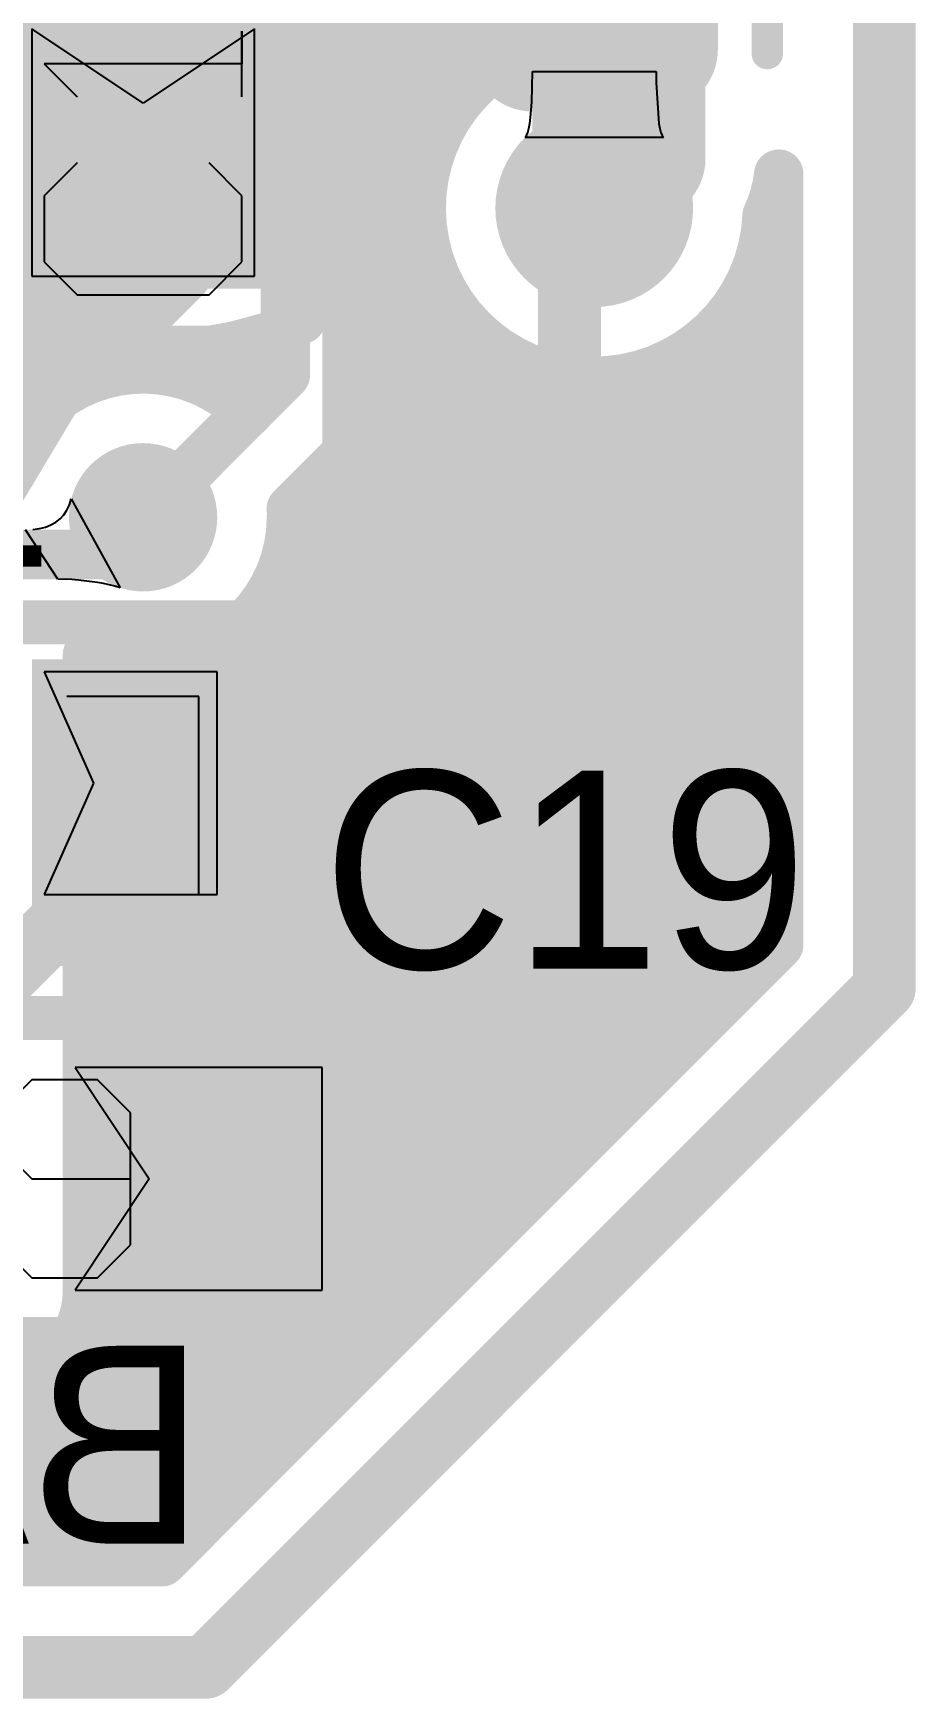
# Model space of a CAD drawing. Header units: millimetres. Extents: x 102.9 to 127.1, y 44.5 to 70.5.
# Drawn here: x 123.53 to 127.1, y 44.5 to 51.23 of the extents above; entities that cross this region are included whole.
import ezdxf

# ---------------------------------------------------------------- set-up
doc = ezdxf.new("R2010")
doc.units = ezdxf.units.MM
for name, color, linetype in [('BottomLayer', 5, 'Continuous'), ('BottomOverlay', 54, 'Continuous'), ('KeepOutLayer', 6, 'Continuous'), ('Mechanical3', 76, 'Continuous'), ('MultiLayer', 9, 'Continuous'), ('TopLayer', 1, 'Continuous'), ('TopOverlay', 2, 'Continuous'), ('TopPaste', 8, 'Continuous'), ('TopSolder', 216, 'Continuous'), ('ViaHoleLayer', 16, 'Continuous')]:
    doc.layers.add(name, color=color, linetype=linetype)

# ---------------------------------------------------------------- blocks, each defined once
blk = doc.blocks.new('3034_TR_B_12')
at = {"layer": 'BottomOverlay'}
for points, const_width in [([(10, -0.1, 1), (-10, -0.1, 1)], 0.2), ([(-10.7635, 5, 1), (-10.6365, 5, 1)], 0.127), ([(-10.7635, 5, 1), (-10.6365, 5, 1)], 0.127)]:
    blk.add_lwpolyline(points, format="xyb", close=True, dxfattribs=dict(at, const_width=const_width))
at = {"layer": 'BottomOverlay', "const_width": 0.254}
for points in [[(-7.8, 7.9), (-10.7, 5)], [(-10.7, 5), (-10.7, 3)]]:
    blk.add_lwpolyline(points, dxfattribs=at)
blk = doc.blocks.new('SOD323_14')
at = {"layer": 'TopLayer', "const_width": 0.2}
for points in [[(-1.316, 0.25, 1), (-1.116, 0.25, 1)], [(-0.916, 0.25, 1), (-0.716, 0.25, 1)], [(0.716, 0.25, 1), (0.916, 0.25, 1)], [(1.116, 0.25, 1), (1.316, 0.25, 1)], [(-1.316, -0.25, 1), (-1.116, -0.25, 1)], [(-0.916, -0.25, 1), (-0.716, -0.25, 1)], [(0.716, -0.25, 1), (0.916, -0.25, 1)], [(1.116, -0.25, 1), (1.316, -0.25, 1)]]:
    blk.add_lwpolyline(points, format="xyb", close=True, dxfattribs=at)
at = {"layer": 'TopLayer'}
for points in [[(-1.216, -0.45), (-0.816, -0.45), (-1.216, 0.45), (-0.816, 0.45)], [(0.816, -0.45), (1.216, -0.45), (0.816, 0.45), (1.216, 0.45)], [(-1.416, -0.25), (-0.616, -0.25), (-1.416, 0.25), (-0.616, 0.25)], [(0.616, -0.25), (1.416, -0.25), (0.616, 0.25), (1.416, 0.25)]]:
    blk.add_solid(points, dxfattribs=at)
at = {"layer": 'TopOverlay', "const_width": 0.127}
for points in [[(-1.6, -0.7), (-1.6, 0.7)], [(-0.8, 0.7), (-1.6, 0.7)], [(1.5, 0.7), (0.6, 0.7)], [(1.6, 0.6), (1.5, 0.7)], [(1.6, -0.6), (1.6, 0.6)], [(1.5, -0.7), (1.6, -0.6)], [(-0.8, -0.7), (-1.6, -0.7)], [(1.5, -0.7), (0.6, -0.7)]]:
    blk.add_lwpolyline(points, dxfattribs=at)
at = {"layer": 'TopOverlay', "const_width": 0.0635}
for points in [[(-1.6317, 0.7, 1), (-1.5682, 0.7, 1)], [(-1.6317, 0.7, 1), (-1.5682, 0.7, 1)], [(-0.8318, 0.7, 1), (-0.7683, 0.7, 1)], [(0.5682, 0.7, 1), (0.6317, 0.7, 1)], [(1.4682, 0.7, 1), (1.5317, 0.7, 1)], [(1.4682, 0.7, 1), (1.5317, 0.7, 1)], [(1.5682, 0.6, 1), (1.6317, 0.6, 1)], [(1.5682, 0.6, 1), (1.6317, 0.6, 1)], [(1.5682, -0.6, 1), (1.6317, -0.6, 1)], [(1.5682, -0.6, 1), (1.6317, -0.6, 1)], [(-1.6317, -0.7, 1), (-1.5682, -0.7, 1)], [(-1.6317, -0.7, 1), (-1.5682, -0.7, 1)], [(-0.8318, -0.7, 1), (-0.7683, -0.7, 1)], [(0.5682, -0.7, 1), (0.6317, -0.7, 1)], [(1.4682, -0.7, 1), (1.5317, -0.7, 1)], [(1.4682, -0.7, 1), (1.5317, -0.7, 1)]]:
    blk.add_lwpolyline(points, format="xyb", close=True, dxfattribs=at)
at = {"layer": 'TopOverlay'}
blk.add_solid([(1.75, -0.737), (2.004, -0.737), (1.75, 0.725), (2.004, 0.725)], dxfattribs=at)
at = {"layer": 'TopPaste', "const_width": 0.2}
for points in [[(-1.316, 0.25, 1), (-1.116, 0.25, 1)], [(-0.916, 0.25, 1), (-0.716, 0.25, 1)], [(0.716, 0.25, 1), (0.916, 0.25, 1)], [(1.116, 0.25, 1), (1.316, 0.25, 1)], [(-1.316, -0.25, 1), (-1.116, -0.25, 1)], [(-0.916, -0.25, 1), (-0.716, -0.25, 1)], [(0.716, -0.25, 1), (0.916, -0.25, 1)], [(1.116, -0.25, 1), (1.316, -0.25, 1)]]:
    blk.add_lwpolyline(points, format="xyb", close=True, dxfattribs=at)
at = {"layer": 'TopPaste'}
for points in [[(-1.216, -0.45), (-0.816, -0.45), (-1.216, 0.45), (-0.816, 0.45)], [(0.816, -0.45), (1.216, -0.45), (0.816, 0.45), (1.216, 0.45)], [(-1.416, -0.25), (-0.616, -0.25), (-1.416, 0.25), (-0.616, 0.25)], [(0.616, -0.25), (1.416, -0.25), (0.616, 0.25), (1.416, 0.25)]]:
    blk.add_solid(points, dxfattribs=at)
at = {"layer": 'TopSolder', "const_width": 0.25}
for points in [[(-1.341, 0.25, 1), (-1.091, 0.25, 1)], [(-0.941, 0.25, 1), (-0.691, 0.25, 1)], [(0.691, 0.25, 1), (0.941, 0.25, 1)], [(1.091, 0.25, 1), (1.341, 0.25, 1)], [(-1.341, -0.25, 1), (-1.091, -0.25, 1)], [(-0.941, -0.25, 1), (-0.691, -0.25, 1)], [(0.691, -0.25, 1), (0.941, -0.25, 1)], [(1.091, -0.25, 1), (1.341, -0.25, 1)]]:
    blk.add_lwpolyline(points, format="xyb", close=True, dxfattribs=at)
at = {"layer": 'TopSolder'}
for points in [[(-1.216, -0.5), (-0.816, -0.5), (-1.216, 0.5), (-0.816, 0.5)], [(0.816, -0.5), (1.216, -0.5), (0.816, 0.5), (1.216, 0.5)], [(-1.466, -0.25), (-0.566, -0.25), (-1.466, 0.25), (-0.566, 0.25)], [(0.566, -0.25), (1.466, -0.25), (0.566, 0.25), (1.466, 0.25)]]:
    blk.add_solid(points, dxfattribs=at)
blk = doc.blocks.new('L0603_25')
at = {"layer": 'Mechanical3'}
for p, q in [((-1.05, 0.4497), (-1.05, -0.35)), ((-0.117, 0.4497), (-0.2503, 0.3165)), ((-0.117, -0.35), (-0.117, 0.4497)), ((-1.05, -0.35), (-0.5168, -0.35)), ((-0.2503, -0.35), (0.0163, -0.35)), ((0.0163, -0.35), (-0.117, -0.35))]:
    blk.add_line(p, q, dxfattribs=at)
at = {"layer": 'TopLayer'}
for points in [[(-1.125, -0.45), (-0.425, -0.45), (-1.125, 0.45), (-0.425, 0.45)], [(1.1244, 0.45), (0.4244, 0.45), (1.1244, -0.45), (0.4244, -0.45)]]:
    blk.add_solid(points, dxfattribs=at)
at = {"layer": 'TopOverlay', "const_width": 0.178}
for points in [[(-1.325, 0.65), (-1.325, -0.65)], [(1.325, 0.65), (-1.325, 0.65)], [(1.325, 0.65), (1.325, -0.65)], [(1.325, -0.65), (-1.325, -0.65)]]:
    blk.add_lwpolyline(points, dxfattribs=at)
at = {"layer": 'TopOverlay', "const_width": 0.089}
for points in [[(-1.3695, 0.65, 1), (-1.2805, 0.65, 1)], [(-1.3695, 0.65, 1), (-1.2805, 0.65, 1)], [(1.2805, 0.65, 1), (1.3695, 0.65, 1)], [(1.2805, 0.65, 1), (1.3695, 0.65, 1)], [(-1.3695, -0.65, 1), (-1.2805, -0.65, 1)], [(-1.3695, -0.65, 1), (-1.2805, -0.65, 1)], [(1.2805, -0.65, 1), (1.3695, -0.65, 1)], [(1.2805, -0.65, 1), (1.3695, -0.65, 1)]]:
    blk.add_lwpolyline(points, format="xyb", close=True, dxfattribs=at)
at = {"layer": 'TopPaste'}
for p, q in [((-1.125, 0.45), (-1.125, -0.45)), ((-0.425, 0.45), (-1.125, 0.45)), ((-0.625, 0), (-0.425, 0.45)), ((1.1244, 0.45), (0.4244, 0.45)), ((0.4244, 0.45), (0.6244, 0)), ((1.1244, -0.45), (1.1244, 0.45)), ((-0.425, -0.45), (-0.625, 0)), ((0.6244, 0), (0.4244, -0.45)), ((-1.125, -0.45), (-0.425, -0.45)), ((0.4244, -0.45), (1.1244, -0.45))]:
    blk.add_line(p, q, dxfattribs=at)
at = {"layer": 'TopSolder'}
for points in [[(-1.175, -0.5), (-0.375, -0.5), (-1.175, 0.5), (-0.375, 0.5)], [(1.1744, 0.5), (0.3744, 0.5), (1.1744, -0.5), (0.3744, -0.5)]]:
    blk.add_solid(points, dxfattribs=at)
blk = doc.blocks.new('CC0603_27')
at = {"layer": 'Mechanical3'}
for p, q in [((-1.2917, 0.3997), (-1.425, 0.2665)), ((-1.0251, 0.3997), (-1.2917, 0.3997)), ((-0.8918, 0.2665), (-1.0251, 0.3997)), ((-0.492, 0.3997), (-0.6253, 0.2665)), ((-0.492, -0.4), (-0.492, 0.3997)), ((0.1745, 0.3997), (0.0412, 0.2665)), ((0.4411, 0.3997), (0.1745, 0.3997)), ((0.5744, 0.2665), (0.4411, 0.3997)), ((-1.425, 0.2665), (-1.425, -0.2667)), ((0.0412, 0.2665), (0.0412, 0.1332)), ((0.5744, -0.2667), (0.5744, 0.2665)), ((0.0412, 0.1332), (0.1745, -0.0001)), ((0.1745, -0.0001), (0.5744, -0.0001)), ((-1.425, -0.2667), (-1.2917, -0.4)), ((-1.0251, -0.4), (-0.8918, -0.2667)), ((0.0412, -0.2667), (0.1745, -0.4)), ((0.4411, -0.4), (0.5744, -0.2667)), ((-1.2917, -0.4), (-1.0251, -0.4)), ((-0.6253, -0.4), (-0.3587, -0.4)), ((-0.3587, -0.4), (-0.492, -0.4)), ((0.1745, -0.4), (0.4411, -0.4))]:
    blk.add_line(p, q, dxfattribs=at)
at = {"layer": 'TopLayer'}
for points in [[(-1.35, -0.45), (-0.35, -0.45), (-1.35, 0.45), (-0.35, 0.45)], [(1.35, 0.45), (0.35, 0.45), (1.35, -0.45), (0.35, -0.45)]]:
    blk.add_solid(points, dxfattribs=at)
at = {"layer": 'TopOverlay', "const_width": 0.178}
for points in [[(-1.5329, -0.6469, -0.201181), (-1.5318, 0.6496)], [(1.5336, 0.6496, -0.201181), (1.5347, -0.6469)]]:
    blk.add_lwpolyline(points, format="xyb", dxfattribs=at)
at = {"layer": 'TopOverlay', "const_width": 0.089}
for points in [[(-1.5763, 0.6496, 1), (-1.4873, 0.6496, 1)], [(-1.5695, 0.65, 1), (-1.4805, 0.65, 1)], [(1.4805, 0.65, 1), (1.5695, 0.65, 1)], [(1.4891, 0.6496, 1), (1.5781, 0.6496, 1)], [(-1.5774, -0.6469, 1), (-1.4884, -0.6469, 1)], [(-1.5676, -0.6477, 1), (-1.4786, -0.6477, 1)], [(1.4804, -0.6477, 1), (1.5694, -0.6477, 1)], [(1.4902, -0.6469, 1), (1.5792, -0.6469, 1)]]:
    blk.add_lwpolyline(points, format="xyb", close=True, dxfattribs=at)
at = {"layer": 'TopOverlay', "const_width": 0.178}
for points in [[(-1.525, 0.65), (1.525, 0.65)], [(-1.5231, -0.6477), (1.5249, -0.6477)]]:
    blk.add_lwpolyline(points, dxfattribs=at)
at = {"layer": 'TopPaste'}
for p, q in [((-1.35, 0.45), (-1.35, -0.45)), ((-0.35, 0.45), (-1.35, 0.45)), ((-0.65, 0), (-0.35, 0.45)), ((1.35, 0.45), (0.35, 0.45)), ((0.35, 0.45), (0.65, 0)), ((1.35, -0.45), (1.35, 0.45)), ((-0.35, -0.45), (-0.65, 0)), ((0.65, 0), (0.35, -0.45)), ((-1.35, -0.45), (-0.35, -0.45)), ((0.35, -0.45), (1.35, -0.45))]:
    blk.add_line(p, q, dxfattribs=at)
at = {"layer": 'TopSolder'}
for points in [[(-1.4, -0.5), (-0.3, -0.5), (-1.4, 0.5), (-0.3, 0.5)], [(1.4, 0.5), (0.3, 0.5), (1.4, -0.5), (0.3, -0.5)]]:
    blk.add_solid(points, dxfattribs=at)
blk = doc.blocks.new('CC0603_33')
at = {"layer": 'Mechanical3'}
for p, q in [((-1.2917, 0.3997), (-1.425, 0.2665)), ((-1.0251, 0.3997), (-1.2917, 0.3997)), ((-0.8918, 0.2665), (-1.0251, 0.3997)), ((-0.492, 0.3997), (-0.6253, 0.2665)), ((-0.492, -0.4), (-0.492, 0.3997)), ((0.0412, 0.2665), (0.1745, 0.3997)), ((0.1745, 0.3997), (0.4411, 0.3997)), ((0.4411, 0.3997), (0.5744, 0.2665)), ((-1.425, 0.2665), (-1.425, -0.2667)), ((0.5744, 0.2665), (0.5744, 0.1332)), ((0.5744, 0.1332), (0.4411, -0.0001)), ((0.4411, -0.0001), (0.3078, -0.0001)), ((0.3078, -0.0001), (0.4411, -0.0001)), ((0.4411, -0.0001), (0.5744, -0.1334)), ((0.5744, -0.1334), (0.5744, -0.2667)), ((-1.425, -0.2667), (-1.2917, -0.4)), ((-1.0251, -0.4), (-0.8918, -0.2667)), ((0.1745, -0.4), (0.0412, -0.2667)), ((0.5744, -0.2667), (0.4411, -0.4)), ((-1.2917, -0.4), (-1.0251, -0.4)), ((-0.6253, -0.4), (-0.3587, -0.4)), ((-0.3587, -0.4), (-0.492, -0.4)), ((0.4411, -0.4), (0.1745, -0.4))]:
    blk.add_line(p, q, dxfattribs=at)
at = {"layer": 'TopLayer'}
for points in [[(-1.35, -0.45), (-0.35, -0.45), (-1.35, 0.45), (-0.35, 0.45)], [(1.35, 0.45), (0.35, 0.45), (1.35, -0.45), (0.35, -0.45)]]:
    blk.add_solid(points, dxfattribs=at)
at = {"layer": 'TopOverlay', "const_width": 0.178}
for points in [[(-1.5329, -0.6469, -0.201181), (-1.5318, 0.6496)], [(1.5336, 0.6496, -0.201181), (1.5347, -0.6469)]]:
    blk.add_lwpolyline(points, format="xyb", dxfattribs=at)
at = {"layer": 'TopOverlay', "const_width": 0.089}
for points in [[(-1.5763, 0.6496, 1), (-1.4873, 0.6496, 1)], [(-1.5695, 0.65, 1), (-1.4805, 0.65, 1)], [(1.4805, 0.65, 1), (1.5695, 0.65, 1)], [(1.4891, 0.6496, 1), (1.5781, 0.6496, 1)], [(-1.5774, -0.6469, 1), (-1.4884, -0.6469, 1)], [(-1.5676, -0.6477, 1), (-1.4786, -0.6477, 1)], [(1.4804, -0.6477, 1), (1.5694, -0.6477, 1)], [(1.4902, -0.6469, 1), (1.5792, -0.6469, 1)]]:
    blk.add_lwpolyline(points, format="xyb", close=True, dxfattribs=at)
at = {"layer": 'TopOverlay', "const_width": 0.178}
for points in [[(-1.525, 0.65), (1.525, 0.65)], [(-1.5231, -0.6477), (1.5249, -0.6477)]]:
    blk.add_lwpolyline(points, dxfattribs=at)
at = {"layer": 'TopPaste'}
for p, q in [((-1.35, 0.45), (-1.35, -0.45)), ((-0.35, 0.45), (-1.35, 0.45)), ((-0.65, 0), (-0.35, 0.45)), ((1.35, 0.45), (0.35, 0.45)), ((0.35, 0.45), (0.65, 0)), ((1.35, -0.45), (1.35, 0.45)), ((-0.35, -0.45), (-0.65, 0)), ((0.65, 0), (0.35, -0.45)), ((-1.35, -0.45), (-0.35, -0.45)), ((0.35, -0.45), (1.35, -0.45))]:
    blk.add_line(p, q, dxfattribs=at)
at = {"layer": 'TopSolder'}
for points in [[(-1.4, -0.5), (-0.3, -0.5), (-1.4, 0.5), (-0.3, 0.5)], [(1.4, 0.5), (0.3, 0.5), (1.4, -0.5), (0.3, -0.5)]]:
    blk.add_solid(points, dxfattribs=at)

msp = doc.modelspace()

# ---------------------------------------------------------------- linework, layer by layer
at = {"layer": 'BottomLayer'}
for points, const_width in [([(124.55, 49.85), (124.55, 57.3407)], 0.2), ([(124.95, 49.85), (124.95, 57.3407)], 0.2), ([(124.15, 50.25), (124.15, 57.175)], 0.2), ([(123.75, 50.4642), (123.75, 57.0093)], 0.2), ([(126, 50.725), (126, 54.8)], 0.5), ([(125.45, 51.1312), (125.45, 52.0054)], 0.2), ([(124.95, 51.1999), (125.45, 51.1999)], 0.2), ([(124.95, 50.9999), (125.2857, 50.9999)], 0.2), ([(125.8, 50.525), (126, 50.725)], 0.5), ([(124.95, 50.7999), (125.1562, 50.7999)], 0.2), ([(126.5464, 47.5468), (126.5464, 50.6625)], 0.2), ([(124.95, 50.5999), (125.104, 50.5999)], 0.2), ([(122.95, 49.6642), (123.75, 50.4642)], 0.2), ([(124.95, 50.3999), (125.1113, 50.3999)], 0.2), ([(123.775, 49.875), (124.15, 50.25)], 0.2), ([(124.95, 50.1999), (125.1801, 50.1999)], 0.2), ([(126.4199, 50.1999), (126.5464, 50.1999)], 0.2), ([(124.95, 49.9999), (125.3371, 49.9999)], 0.2), ([(126.2629, 49.9999), (126.5464, 49.9999)], 0.2), ([(123.35, 49.4985), (123.7265, 49.875)], 0.2), ([(123.7265, 49.875), (123.775, 49.875)], 0.2), ([(123.975, 49.275), (124.55, 49.85)], 0.2), ([(124.9468, 49.7999), (126.5464, 49.7999)], 0.2), ([(124.8622, 49.5999), (126.5464, 49.5999)], 0.2), ([(124.5741, 49.3084), (124.8323, 49.5667)], 0.2), ([(124.6656, 49.3999), (126.5464, 49.3999)], 0.2), ([(124.5703, 49.1999), (126.5464, 49.1999)], 0.2), ([(124.5082, 48.9999), (126.5464, 48.9999)], 0.2), ([(124.3414, 48.7999), (126.5464, 48.7999)], 0.2), ([(123.75, 46.15), (123.75, 48.7188)], 0.2), ([(123.75, 48.5999), (126.5464, 48.5999)], 0.2), ([(123.75, 48.3999), (126.5464, 48.3999)], 0.2), ([(123.75, 48.1999), (126.5464, 48.1999)], 0.2), ([(123.75, 47.9999), (126.5464, 47.9999)], 0.2), ([(123.75, 47.7999), (126.5464, 47.7999)], 0.2), ([(123.75, 47.5999), (126.5464, 47.5999)], 0.2), ([(124.0516, 45.052), (126.5464, 47.5468)], 0.2), ([(123.75, 47.3999), (126.3995, 47.3999)], 0.2), ([(123.75, 47.1999), (126.1995, 47.1999)], 0.2), ([(123.75, 46.9999), (125.9995, 46.9999)], 0.2), ([(123.75, 46.7999), (125.7996, 46.7999)], 0.2), ([(123.75, 46.5999), (125.5996, 46.5999)], 0.2), ([(123.75, 46.3999), (125.3996, 46.3999)], 0.2), ([(123.75, 46.1999), (125.1996, 46.1999)], 0.2), ([(123.7208, 45.9999), (124.9996, 45.9999)], 0.2), ([(123.3356, 45.5699), (123.6323, 45.8667)], 0.2), ([(123.5656, 45.7999), (124.7996, 45.7999)], 0.2), ([(123.3656, 45.5999), (124.5996, 45.5999)], 0.2), ([(122.4087, 45.3999), (124.3996, 45.3999)], 0.2), ([(122.4249, 45.1999), (124.1996, 45.1999)], 0.2), ([(122.3928, 45.052), (124.0516, 45.052)], 0.2)]:
    msp.add_lwpolyline(points, dxfattribs=dict(at, const_width=const_width))
for points, const_width in [([(124.9, 51.1999, 1), (125, 51.1999, 1)], 0.1), ([(125.4, 51.1999, 1), (125.5, 51.1999, 1)], 0.1), ([(125.4, 51.1312, 1), (125.5, 51.1312, 1)], 0.1), ([(125.4, 51.1312, 1), (125.5, 51.1312, 1)], 0.1), ([(124.9, 50.9999, 1), (125, 50.9999, 1)], 0.1), ([(125.2357, 50.9999, 1), (125.3357, 50.9999, 1)], 0.1), ([(125.6, 50.525, 1), (126, 50.525, 1)], 0.4), ([(125.875, 50.725, 1), (126.125, 50.725, 1)], 0.25), ([(125.875, 50.725, 1), (126.125, 50.725, 1)], 0.25), ([(124.9, 50.7999, 1), (125, 50.7999, 1)], 0.1), ([(125.1062, 50.7999, 1), (125.2062, 50.7999, 1)], 0.1), ([(125.675, 50.525, 1), (125.925, 50.525, 1)], 0.25), ([(126.4964, 50.6625, 1), (126.5964, 50.6625, 1)], 0.1), ([(126.4964, 50.6625, 1), (126.5964, 50.6625, 1)], 0.1), ([(126.4964, 50.6625, 1), (126.5964, 50.6625, 1)], 0.1), ([(124.9, 50.5999, 1), (125, 50.5999, 1)], 0.1), ([(125.054, 50.5999, 1), (125.154, 50.5999, 1)], 0.1), ([(126.4493, 50.4944, 1), (126.5493, 50.4944, 1)], 0.1), ([(126.4493, 50.4944, 1), (126.5493, 50.4944, 1)], 0.1), ([(126.4493, 50.4944, 1), (126.5493, 50.4944, 1)], 0.1), ([(123.7, 50.4642, 1), (123.8, 50.4642, 1)], 0.1), ([(123.7, 50.4642, 1), (123.8, 50.4642, 1)], 0.1), ([(124.9, 50.3999, 1), (125, 50.3999, 1)], 0.1), ([(125.0613, 50.3999, 1), (125.1613, 50.3999, 1)], 0.1), ([(124.1, 50.25, 1), (124.2, 50.25, 1)], 0.1), ([(124.1, 50.25, 1), (124.2, 50.25, 1)], 0.1), ([(124.9, 50.1999, 1), (125, 50.1999, 1)], 0.1), ([(125.1301, 50.1999, 1), (125.2301, 50.1999, 1)], 0.1), ([(126.3699, 50.1999, 1), (126.4699, 50.1999, 1)], 0.1), ([(126.4964, 50.1999, 1), (126.5964, 50.1999, 1)], 0.1), ([(124.9, 49.9999, 1), (125, 49.9999, 1)], 0.1), ([(125.2871, 49.9999, 1), (125.3871, 49.9999, 1)], 0.1), ([(126.2129, 49.9999, 1), (126.3129, 49.9999, 1)], 0.1), ([(126.4964, 49.9999, 1), (126.5964, 49.9999, 1)], 0.1), ([(123.6765, 49.875, 1), (123.7765, 49.875, 1)], 0.1), ([(123.6765, 49.875, 1), (123.7765, 49.875, 1)], 0.1), ([(123.725, 49.875, 1), (123.825, 49.875, 1)], 0.1), ([(123.725, 49.875, 1), (123.825, 49.875, 1)], 0.1), ([(124.5, 49.85, 1), (124.6, 49.85, 1)], 0.1), ([(124.5, 49.85, 1), (124.6, 49.85, 1)], 0.1), ([(124.8968, 49.7999, 1), (124.9968, 49.7999, 1)], 0.1), ([(124.9, 49.85, 1), (125, 49.85, 1)], 0.1), ([(124.9, 49.85, 1), (125, 49.85, 1)], 0.1), ([(124.9, 49.85, 1), (125, 49.85, 1)], 0.1), ([(126.4964, 49.7999, 1), (126.5964, 49.7999, 1)], 0.1), ([(124.8122, 49.5999, 1), (124.9122, 49.5999, 1)], 0.1), ([(126.4964, 49.5999, 1), (126.5964, 49.5999, 1)], 0.1), ([(124.7823, 49.5667, 1), (124.8823, 49.5667, 1)], 0.1), ([(124.7823, 49.5667, 1), (124.8823, 49.5667, 1)], 0.1), ([(124.7828, 49.5672, 1), (124.8828, 49.5672, 1)], 0.1), ([(123.825, 49.275, 1), (124.125, 49.275, 1)], 0.3), ([(124.6156, 49.3999, 1), (124.7156, 49.3999, 1)], 0.1), ([(126.4964, 49.3999, 1), (126.5964, 49.3999, 1)], 0.1), ([(123.925, 49.275, 1), (124.025, 49.275, 1)], 0.1), ([(124.5241, 49.3084, 1), (124.6241, 49.3084, 1)], 0.1), ([(124.525, 49.275, 1), (124.625, 49.275, 1)], 0.1), ([(124.5203, 49.1999, 1), (124.6203, 49.1999, 1)], 0.1), ([(126.4964, 49.1999, 1), (126.5964, 49.1999, 1)], 0.1), ([(124.4582, 48.9999, 1), (124.5582, 48.9999, 1)], 0.1), ([(126.4964, 48.9999, 1), (126.5964, 48.9999, 1)], 0.1), ([(124.2914, 48.7999, 1), (124.3914, 48.7999, 1)], 0.1), ([(126.4964, 48.7999, 1), (126.5964, 48.7999, 1)], 0.1), ([(123.7, 48.7188, 1), (123.8, 48.7188, 1)], 0.1), ([(123.7, 48.7188, 1), (123.8, 48.7188, 1)], 0.1), ([(123.7, 48.5999, 1), (123.8, 48.5999, 1)], 0.1), ([(126.4964, 48.5999, 1), (126.5964, 48.5999, 1)], 0.1), ([(123.7, 48.3999, 1), (123.8, 48.3999, 1)], 0.1), ([(126.4964, 48.3999, 1), (126.5964, 48.3999, 1)], 0.1), ([(123.7, 48.1999, 1), (123.8, 48.1999, 1)], 0.1), ([(126.4964, 48.1999, 1), (126.5964, 48.1999, 1)], 0.1), ([(123.7, 47.9999, 1), (123.8, 47.9999, 1)], 0.1), ([(126.4964, 47.9999, 1), (126.5964, 47.9999, 1)], 0.1), ([(123.7, 47.7999, 1), (123.8, 47.7999, 1)], 0.1), ([(126.4964, 47.7999, 1), (126.5964, 47.7999, 1)], 0.1), ([(123.7, 47.5999, 1), (123.8, 47.5999, 1)], 0.1), ([(126.4964, 47.5999, 1), (126.5964, 47.5999, 1)], 0.1), ([(126.4964, 47.5468, 1), (126.5964, 47.5468, 1)], 0.1), ([(126.4964, 47.5468, 1), (126.5964, 47.5468, 1)], 0.1), ([(123.7, 47.3999, 1), (123.8, 47.3999, 1)], 0.1), ([(126.3495, 47.3999, 1), (126.4495, 47.3999, 1)], 0.1), ([(125.3, 47.15, 1), (125.6, 47.15, 1)], 0.3), ([(123.7, 47.1999, 1), (123.8, 47.1999, 1)], 0.1), ([(126.1495, 47.1999, 1), (126.2495, 47.1999, 1)], 0.1), ([(123.7, 46.9999, 1), (123.8, 46.9999, 1)], 0.1), ([(125.9495, 46.9999, 1), (126.0495, 46.9999, 1)], 0.1), ([(123.7, 46.7999, 1), (123.8, 46.7999, 1)], 0.1), ([(125.7496, 46.7999, 1), (125.8496, 46.7999, 1)], 0.1), ([(123.7, 46.5999, 1), (123.8, 46.5999, 1)], 0.1), ([(125.5496, 46.5999, 1), (125.6496, 46.5999, 1)], 0.1), ([(123.7, 46.3999, 1), (123.8, 46.3999, 1)], 0.1), ([(125.3496, 46.3999, 1), (125.4496, 46.3999, 1)], 0.1), ([(123.7, 46.1999, 1), (123.8, 46.1999, 1)], 0.1), ([(125.1496, 46.1999, 1), (125.2496, 46.1999, 1)], 0.1), ([(123.7, 46.15, 1), (123.8, 46.15, 1)], 0.1), ([(123.7, 46.15, 1), (123.8, 46.15, 1)], 0.1), ([(123.7, 46.15, 1), (123.8, 46.15, 1)], 0.1), ([(123.6708, 45.9999, 1), (123.7708, 45.9999, 1)], 0.1), ([(124.9496, 45.9999, 1), (125.0496, 45.9999, 1)], 0.1), ([(123.5823, 45.8667, 1), (123.6823, 45.8667, 1)], 0.1), ([(123.5823, 45.8667, 1), (123.6823, 45.8667, 1)], 0.1), ([(123.5828, 45.8672, 1), (123.6828, 45.8672, 1)], 0.1), ([(123.5156, 45.7999, 1), (123.6156, 45.7999, 1)], 0.1), ([(124.7496, 45.7999, 1), (124.8496, 45.7999, 1)], 0.1), ([(124.5496, 45.5999, 1), (124.6496, 45.5999, 1)], 0.1), ([(124.3496, 45.3999, 1), (124.4496, 45.3999, 1)], 0.1), ([(124.1496, 45.1999, 1), (124.2496, 45.1999, 1)], 0.1), ([(124.0016, 45.052, 1), (124.1016, 45.052, 1)], 0.1), ([(124.0016, 45.052, 1), (124.1016, 45.052, 1)], 0.1)]:
    msp.add_lwpolyline(points, format="xyb", close=True, dxfattribs=dict(at, const_width=const_width))
at = {"layer": 'BottomLayer', "const_width": 0.2}
for points in [[(126.4993, 50.4944, -1.68917), (125.45, 51.1312)], [(126.5464, 50.6625, -0.079853), (126.4993, 50.4944)], [(126.5464, 50.6625, -0.079853), (126.4993, 50.4944)], [(124.95, 49.85, -0.199374), (124.8323, 49.5667)], [(124.95, 49.85, -0.198912), (124.8328, 49.5672)], [(124.575, 49.275, -0.531846), (123.75, 48.7188)], [(123.75, 46.15, -0.199374), (123.6323, 45.8667)], [(123.75, 46.15, -0.198912), (123.6328, 45.8672)]]:
    msp.add_lwpolyline(points, format="xyb", dxfattribs=at)
at = {"layer": 'BottomOverlay', "const_width": 6.9}
msp.add_lwpolyline([(121.475, 54.8, 1), (108.475, 54.8, 1)], format="xyb", close=True, dxfattribs=at)
at = {"layer": 'KeepOutLayer', "const_width": 0.254}
for points in [[(126.9734, 47.3699), (126.9734, 64.1)], [(124.2285, 44.625), (126.9734, 47.3699)], [(105.775, 44.625), (124.2285, 44.625)]]:
    msp.add_lwpolyline(points, dxfattribs=at)
at = {"layer": 'KeepOutLayer', "const_width": 0.127}
for points in [[(126.9099, 47.3699, 1), (127.0369, 47.3699, 1)], [(126.9099, 47.3699, 1), (127.0369, 47.3699, 1)], [(124.165, 44.625, 1), (124.292, 44.625, 1)], [(124.165, 44.625, 1), (124.292, 44.625, 1)]]:
    msp.add_lwpolyline(points, format="xyb", close=True, dxfattribs=at)
at = {"layer": 'MultiLayer'}
for points, const_width in [([(125.6, 50.525, 1), (126, 50.525, 1)], 0.4), ([(123.825, 49.275, 1), (124.125, 49.275, 1)], 0.3), ([(125.3, 47.15, 1), (125.6, 47.15, 1)], 0.3)]:
    msp.add_lwpolyline(points, format="xyb", close=True, dxfattribs=dict(at, const_width=const_width))
at = {"layer": 'TopLayer'}
for p, q in [((125.5473, 50.9536), (125.55, 51.0773)), ((125.55, 51.0773), (126.05, 51.0773)), ((126.05, 51.0773), (126.0503, 51.0319)), ((126.0503, 51.0319), (126.0608, 50.8674)), ((125.5425, 50.892), (125.5473, 50.9536)), ((125.5308, 50.8307), (125.5353, 50.847)), ((125.5353, 50.847), (125.5392, 50.8674)), ((125.5392, 50.8674), (125.5425, 50.892)), ((126.0608, 50.8674), (126.0647, 50.847)), ((126.0647, 50.847), (126.0692, 50.8307)), ((125.52, 50.8107), (125.5257, 50.8186)), ((126.08, 50.8107), (125.52, 50.8107)), ((125.5257, 50.8186), (125.5308, 50.8307)), ((126.0692, 50.8307), (126.0743, 50.8186)), ((126.0743, 50.8186), (126.08, 50.8107)), ((123.6543, 49.2855), (123.6667, 49.3042)), ((123.6667, 49.3042), (123.6767, 49.3254)), ((123.6767, 49.3254), (123.6843, 49.3491)), ((123.6843, 49.3491), (123.8819, 48.9898)), ((123.5287, 49.2256), (123.5557, 49.2294)), ((123.5557, 49.2294), (123.5803, 49.2356)), ((123.5803, 49.2356), (123.6024, 49.2443)), ((123.6024, 49.2443), (123.6222, 49.2556)), ((123.6222, 49.2556), (123.6394, 49.2693)), ((123.6394, 49.2693), (123.6543, 49.2855)), ((123.6301, 49.0244), (123.4993, 49.2244)), ((123.6868, 49.023), (123.6301, 49.0244)), ((123.714, 49.0213), (123.6868, 49.023)), ((123.7907, 49.0119), (123.714, 49.0213)), ((123.8147, 49.0074), (123.7907, 49.0119)), ((123.8603, 48.9964), (123.8147, 49.0074)), ((123.8819, 48.9898), (123.8603, 48.9964))]:
    msp.add_line(p, q, dxfattribs=at)
for points, const_width in [([(124.85, 48.275), (124.85, 52.375)], 0.3), ([(125.8, 50.525), (125.8, 51.366)], 0.5), ([(122.65, 50.75), (123.975, 50.75)], 0.3), ([(123.225, 49.95), (124.4, 49.95)], 0.2), ([(124.4, 49.6985), (124.4, 49.95)], 0.2), ([(122.4779, 49.7999), (123.6844, 49.7999)], 0.2), ([(124.2656, 49.7999), (124.4, 49.7999)], 0.2), ([(122.6779, 49.5999), (123.4706, 49.5999)], 0.2), ([(125.8, 48.525), (125.8, 49.334)], 0.5), ([(123.8244, 49.1244), (123.975, 49.275)], 0.2), ([(122.3756, 49.1244), (123.8244, 49.1244)], 0.2), ([(126.5464, 47.5468), (126.5464, 49.0744)], 0.2), ([(126.422, 48.7999), (126.5464, 48.7999)], 0.2), ([(126.35, 48.525), (126.35, 48.734)], 0.2), ([(125.475, 48.2), (125.8, 48.525)], 0.5), ([(126.35, 48.5999), (126.5464, 48.5999)], 0.2), ([(126.3356, 48.3999), (126.5464, 48.3999)], 0.2), ([(123.925, 48.2), (124.925, 48.2)], 0.5), ([(123.925, 47.425), (123.925, 48.2)], 0.5), ([(124.925, 48.2), (125.475, 48.2)], 0.5), ([(124.85, 48.275), (124.925, 48.2)], 0.3), ([(126.2436, 48.1999), (126.5464, 48.1999)], 0.2), ([(125.8648, 47.8119), (126.1881, 48.1352)], 0.2), ([(126.0527, 47.9999), (126.5464, 47.9999)], 0.2), ([(125.8524, 47.7999), (126.5464, 47.7999)], 0.2), ([(124.575, 47.65), (124.925, 47.65)], 0.2), ([(124.575, 47.5528), (124.575, 47.65)], 0.2), ([(124.925, 47.65), (125.475, 47.65)], 0.2), ([(124.575, 47.5999), (126.5464, 47.5999)], 0.2), ([(123.925, 47.425), (124.2, 47.15)], 0.5), ([(125, 46.0004), (126.5464, 47.5468)], 0.2), ([(124.6899, 47.3999), (126.3995, 47.3999)], 0.2), ([(124.7123, 47.35), (125, 47.35)], 0.2), ([(125, 46.0004), (125, 47.35)], 0.2), ([(124.2, 46.6), (124.2, 47.15)], 0.5), ([(125, 47.1999), (126.1995, 47.1999)], 0.2), ([(125, 46.9999), (125.9995, 46.9999)], 0.2), ([(125, 46.7999), (125.7996, 46.7999)], 0.2), ([(124.2, 45.625), (124.2, 46.6)], 0.2), ([(125, 46.5999), (125.5996, 46.5999)], 0.2), ([(125, 46.3999), (125.3996, 46.3999)], 0.2), ([(125, 46.1999), (125.1996, 46.1999)], 0.2), ([(124.8496, 45.85), (125, 46.0004)], 0.2), ([(123.4, 45.85), (123.8, 45.85)], 0.2), ([(124.5992, 45.5995), (124.8496, 45.85)], 0.2), ([(124.6, 45.85), (124.8496, 45.85)], 0.2), ([(124.6, 45.625), (124.6, 45.85)], 0.2), ([(122.0722, 45.7999), (123.8, 45.7999)], 0.2), ([(123.6615, 45.6522), (123.8, 45.7907)], 0.2), ([(124.6, 45.7999), (124.7996, 45.7999)], 0.2), ([(122.2744, 45.6522), (123.6615, 45.6522)], 0.2), ([(123.8272, 45.2522), (124.2, 45.625)], 0.2), ([(121.8272, 45.2522), (123.8272, 45.2522)], 0.2)]:
    msp.add_lwpolyline(points, dxfattribs=dict(at, const_width=const_width))
for points, const_width in [([(125.675, 51.366, 1), (125.925, 51.366, 1)], 0.25), ([(125.6, 50.525, 1), (126, 50.525, 1)], 0.4), ([(123.9, 50.75, 1), (124.05, 50.75, 1)], 0.15), ([(125.675, 50.525, 1), (125.925, 50.525, 1)], 0.25), ([(124.35, 49.95, 1), (124.45, 49.95, 1)], 0.1), ([(124.35, 49.95, 1), (124.45, 49.95, 1)], 0.1), ([(123.6344, 49.7999, 1), (123.7343, 49.7999, 1)], 0.1), ([(124.2156, 49.7999, 1), (124.3156, 49.7999, 1)], 0.1), ([(124.35, 49.7999, 1), (124.45, 49.7999, 1)], 0.1), ([(124.35, 49.6985, 1), (124.45, 49.6985, 1)], 0.1), ([(124.35, 49.6985, 1), (124.45, 49.6985, 1)], 0.1), ([(123.4206, 49.5999, 1), (123.5206, 49.5999, 1)], 0.1), ([(123.825, 49.275, 1), (124.125, 49.275, 1)], 0.3), ([(125.675, 49.334, 1), (125.925, 49.334, 1)], 0.25), ([(123.925, 49.275, 1), (124.025, 49.275, 1)], 0.1), ([(123.7744, 49.1244, 1), (123.8744, 49.1244, 1)], 0.1), ([(123.7744, 49.1244, 1), (123.8744, 49.1244, 1)], 0.1), ([(126.4964, 49.0744, 1), (126.5964, 49.0744, 1)], 0.1), ([(126.4964, 49.0744, 1), (126.5964, 49.0744, 1)], 0.1), ([(126.372, 48.7999, 1), (126.472, 48.7999, 1)], 0.1), ([(126.4964, 48.7999, 1), (126.5964, 48.7999, 1)], 0.1), ([(126.3, 48.734, 1), (126.4, 48.734, 1)], 0.1), ([(126.3, 48.734, 1), (126.4, 48.734, 1)], 0.1), ([(125.675, 48.525, 1), (125.925, 48.525, 1)], 0.25), ([(125.675, 48.525, 1), (125.925, 48.525, 1)], 0.25), ([(126.3, 48.5999, 1), (126.4, 48.5999, 1)], 0.1), ([(126.4964, 48.5999, 1), (126.5964, 48.5999, 1)], 0.1), ([(126.3, 48.525, 1), (126.4, 48.525, 1)], 0.1), ([(126.3, 48.525, 1), (126.4, 48.525, 1)], 0.1), ([(126.3, 48.525, 1), (126.4, 48.525, 1)], 0.1), ([(126.2856, 48.3999, 1), (126.3856, 48.3999, 1)], 0.1), ([(126.4964, 48.3999, 1), (126.5964, 48.3999, 1)], 0.1), ([(123.8, 48.2, 1), (124.05, 48.2, 1)], 0.25), ([(123.8, 48.2, 1), (124.05, 48.2, 1)], 0.25), ([(124.8, 48.2, 1), (125.05, 48.2, 1)], 0.25), ([(124.8, 48.2, 1), (125.05, 48.2, 1)], 0.25), ([(124.775, 48.275, 1), (124.925, 48.275, 1)], 0.15), ([(124.775, 48.275, 1), (124.925, 48.275, 1)], 0.15), ([(125.35, 48.2, 1), (125.6, 48.2, 1)], 0.25), ([(125.35, 48.2, 1), (125.6, 48.2, 1)], 0.25), ([(124.85, 48.2, 1), (125, 48.2, 1)], 0.15), ([(126.1936, 48.1999, 1), (126.2936, 48.1999, 1)], 0.1), ([(126.4964, 48.1999, 1), (126.5964, 48.1999, 1)], 0.1), ([(126.1381, 48.1352, 1), (126.2381, 48.1352, 1)], 0.1), ([(126.1381, 48.1352, 1), (126.2381, 48.1352, 1)], 0.1), ([(126.1389, 48.1361, 1), (126.2389, 48.1361, 1)], 0.1), ([(126.0027, 47.9999, 1), (126.1027, 47.9999, 1)], 0.1), ([(126.4964, 47.9999, 1), (126.5964, 47.9999, 1)], 0.1), ([(125.8024, 47.7999, 1), (125.9024, 47.7999, 1)], 0.1), ([(125.8139, 47.8111, 1), (125.9139, 47.8111, 1)], 0.1), ([(125.8148, 47.8119, 1), (125.9148, 47.8119, 1)], 0.1), ([(125.8148, 47.8119, 1), (125.9148, 47.8119, 1)], 0.1), ([(126.4964, 47.7999, 1), (126.5964, 47.7999, 1)], 0.1), ([(124.525, 47.65, 1), (124.625, 47.65, 1)], 0.1), ([(124.525, 47.65, 1), (124.625, 47.65, 1)], 0.1), ([(124.875, 47.65, 1), (124.975, 47.65, 1)], 0.1), ([(124.875, 47.65, 1), (124.975, 47.65, 1)], 0.1), ([(125.425, 47.65, 1), (125.525, 47.65, 1)], 0.1), ([(125.425, 47.65, 1), (125.525, 47.65, 1)], 0.1), ([(125.425, 47.65, 1), (125.525, 47.65, 1)], 0.1), ([(124.525, 47.5999, 1), (124.625, 47.5999, 1)], 0.1), ([(126.4964, 47.5999, 1), (126.5964, 47.5999, 1)], 0.1), ([(123.8, 47.425, 1), (124.05, 47.425, 1)], 0.25), ([(123.8, 47.425, 1), (124.05, 47.425, 1)], 0.25), ([(124.525, 47.5528, 1), (124.625, 47.5528, 1)], 0.1), ([(124.5381, 47.5398, 1), (124.6381, 47.5398, 1)], 0.1), ([(124.5389, 47.5389, 1), (124.6389, 47.5389, 1)], 0.1), ([(126.4964, 47.5468, 1), (126.5964, 47.5468, 1)], 0.1), ([(126.4964, 47.5468, 1), (126.5964, 47.5468, 1)], 0.1), ([(124.6399, 47.3999, 1), (124.7399, 47.3999, 1)], 0.1), ([(126.3495, 47.3999, 1), (126.4495, 47.3999, 1)], 0.1), ([(124.6623, 47.35, 1), (124.7623, 47.35, 1)], 0.1), ([(124.6623, 47.35, 1), (124.7623, 47.35, 1)], 0.1), ([(124.6623, 47.35, 1), (124.7623, 47.35, 1)], 0.1), ([(124.95, 47.35, 1), (125.05, 47.35, 1)], 0.1), ([(124.95, 47.35, 1), (125.05, 47.35, 1)], 0.1), ([(125.3, 47.15, 1), (125.6, 47.15, 1)], 0.3), ([(124.075, 47.15, 1), (124.325, 47.15, 1)], 0.25), ([(124.075, 47.15, 1), (124.325, 47.15, 1)], 0.25), ([(124.95, 47.1999, 1), (125.05, 47.1999, 1)], 0.1), ([(126.1495, 47.1999, 1), (126.2495, 47.1999, 1)], 0.1), ([(124.95, 46.9999, 1), (125.05, 46.9999, 1)], 0.1), ([(125.9495, 46.9999, 1), (126.0495, 46.9999, 1)], 0.1), ([(124.95, 46.7999, 1), (125.05, 46.7999, 1)], 0.1), ([(125.7496, 46.7999, 1), (125.8496, 46.7999, 1)], 0.1), ([(124.075, 46.6, 1), (124.325, 46.6, 1)], 0.25), ([(124.15, 46.6, 1), (124.25, 46.6, 1)], 0.1), ([(124.95, 46.5999, 1), (125.05, 46.5999, 1)], 0.1), ([(125.5496, 46.5999, 1), (125.6496, 46.5999, 1)], 0.1), ([(124.95, 46.3999, 1), (125.05, 46.3999, 1)], 0.1), ([(125.3496, 46.3999, 1), (125.4496, 46.3999, 1)], 0.1), ([(124.95, 46.1999, 1), (125.05, 46.1999, 1)], 0.1), ([(125.1496, 46.1999, 1), (125.2496, 46.1999, 1)], 0.1), ([(124.95, 46.0004, 1), (125.05, 46.0004, 1)], 0.1), ([(124.95, 46.0004, 1), (125.05, 46.0004, 1)], 0.1), ([(124.95, 46.0004, 1), (125.05, 46.0004, 1)], 0.1), ([(123.75, 45.85, 1), (123.85, 45.85, 1)], 0.1), ([(124.55, 45.85, 1), (124.65, 45.85, 1)], 0.1), ([(124.55, 45.85, 1), (124.65, 45.85, 1)], 0.1), ([(124.7996, 45.85, 1), (124.8996, 45.85, 1)], 0.1), ([(124.7996, 45.85, 1), (124.8996, 45.85, 1)], 0.1), ([(124.7996, 45.85, 1), (124.8996, 45.85, 1)], 0.1), ([(123.75, 45.7999, 1), (123.85, 45.7999, 1)], 0.1), ([(123.75, 45.7907, 1), (123.85, 45.7907, 1)], 0.1), ([(124.55, 45.7999, 1), (124.65, 45.7999, 1)], 0.1), ([(124.7496, 45.7999, 1), (124.8496, 45.7999, 1)], 0.1), ([(123.6115, 45.6522, 1), (123.7115, 45.6522, 1)], 0.1), ([(123.6115, 45.6522, 1), (123.7115, 45.6522, 1)], 0.1), ([(124.15, 45.625, 1), (124.25, 45.625, 1)], 0.1), ([(124.15, 45.625, 1), (124.25, 45.625, 1)], 0.1), ([(124.55, 45.625, 1), (124.65, 45.625, 1)], 0.1), ([(124.5492, 45.5995, 1), (124.6492, 45.5995, 1)], 0.1), ([(123.7772, 45.2522, 1), (123.8772, 45.2522, 1)], 0.1), ([(123.7772, 45.2522, 1), (123.8772, 45.2522, 1)], 0.1)]:
    msp.add_lwpolyline(points, format="xyb", close=True, dxfattribs=dict(at, const_width=const_width))
at = {"layer": 'TopLayer', "const_width": 0.2}
for points in [[(123.4293, 49.5244, -0.523556), (124.4, 49.6985)], [(126.5464, 49.0744, -0.204751), (126.35, 48.734)], [(126.35, 48.525, -0.199481), (126.1881, 48.1352)], [(126.35, 48.525, -0.198912), (126.1889, 48.1361)], [(125.8648, 47.8119, -0.199481), (125.475, 47.65)], [(125.8639, 47.8111, -0.198912), (125.475, 47.65)], [(124.5881, 47.5398, -0.10423), (124.7123, 47.35)], [(124.5889, 47.5389, -0.103676), (124.7123, 47.35)]]:
    msp.add_lwpolyline(points, format="xyb", dxfattribs=at)
at = {"layer": 'ViaHoleLayer'}
for points, const_width in [([(125.7, 50.525, 1), (125.9, 50.525, 1)], 0.2), ([(123.9, 49.275, 1), (124.05, 49.275, 1)], 0.15), ([(125.375, 47.15, 1), (125.525, 47.15, 1)], 0.15)]:
    msp.add_lwpolyline(points, format="xyb", close=True, dxfattribs=dict(at, const_width=const_width))

# ---------------------------------------------------------------- block references
for name, p, rotation in [('3034_TR_B_12', (115, 54.7), 180), ('CC0603_33', (123.975, 51.6), 90), ('SOD323_14', (125.8, 50.35), 270), ('L0603_25', (123.15, 48.2), 180), ('CC0603_27', (123.35, 46.6), 360)]:
    msp.add_blockref(name, p, dxfattribs=dict(rotation=rotation))

# ---------------------------------------------------------------- texts
at = {"layer": 'BottomOverlay', "text_generation_flag": 2}
msp.add_text('BAT1', height=0.8, dxfattribs=at).set_placement((124.2285, 45.125))
at = {"layer": 'TopOverlay'}
for s, p in [('L1', (122.425, 49.075)), ('C19', (124.7, 47.45))]:
    msp.add_text(s, height=0.8, dxfattribs=at).set_placement(p)

doc.saveas('drawing.dxf')
